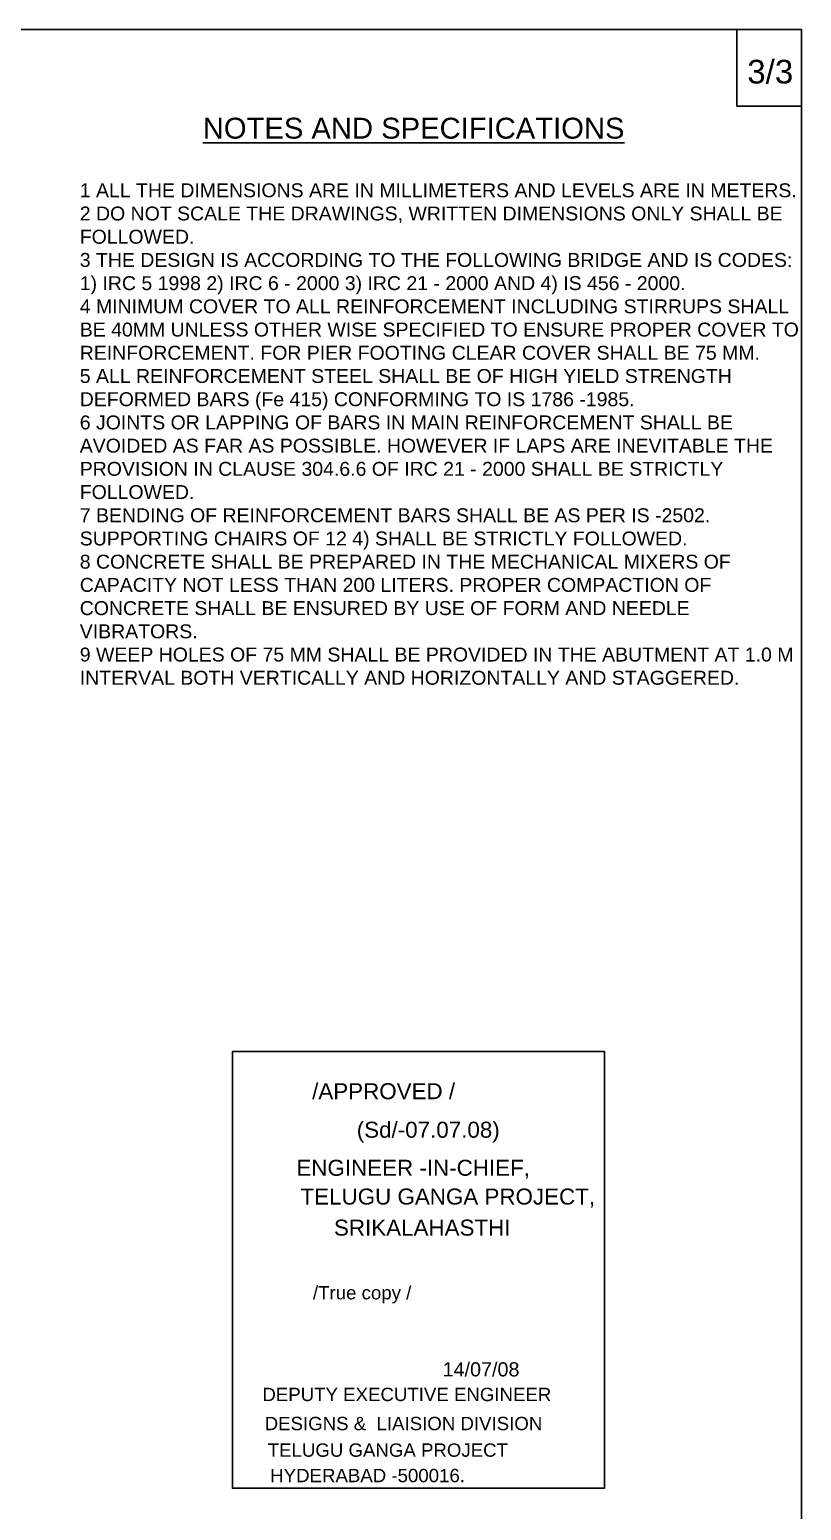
# Model space of a CAD drawing. Header units: millimetres. Extents: x -53245626 to -53218428, y 22137846 to 22155832.
# Drawn here: x -53223989 to -53218450, y 22145198 to 22155832 of the extents above; entities that cross this region are included whole.
import ezdxf

# ---------------------------------------------------------------- set-up
doc = ezdxf.new("R2010")
doc.units = ezdxf.units.MM
doc.header["$MEASUREMENT"] = 0
doc.layers.add('DIMENSIONS', color=7, linetype='Continuous')
doc.layers.add('TEXT', color=1, linetype='Continuous')
doc.styles.get("Standard").update_dxf_attribs({"font": 'arial.ttf', "height": 55})

msp = doc.modelspace()

# ---------------------------------------------------------------- linework, layer by layer
at = {"layer": 'DIMENSIONS', "color": 0}
for points in [[(-53218449.6, 22137845.5), (-53245626, 22137845.5), (-53245626, 22155832.5), (-53218449.6, 22155832.5)], [(-53218449.6, 22155832.5), (-53218912.5, 22155832.5), (-53218912.5, 22155283.5), (-53218449.6, 22155283.5)]]:
    msp.add_lwpolyline(points, close=True, dxfattribs=at)
at = {"layer": 'TEXT', "color": 0}
msp.add_lwpolyline([(-53219863.2, 22148493), (-53222533.6, 22148493), (-53222533.6, 22145357.2), (-53219863.2, 22145357.2)], close=True, dxfattribs=at)

# ---------------------------------------------------------------- texts
at = {"layer": 'DIMENSIONS', "color": 0}
msp.add_text('3/3', height=170, dxfattribs=at).set_placement((-53218838, 22155445.5))
at = {"layer": 'DIMENSIONS', "color": 0, "insert": (-53223629, 22154728.5), "char_height": 100, "width": 5213.386, "attachment_point": 1}
msp.add_mtext('1 ALL THE DIMENSIONS ARE IN MILLIMETERS AND LEVELS ARE IN METERS.\\P2 DO NOT SCALE THE DRAWINGS, WRITTEN DIMENSIONS ONLY SHALL BE FOLLOWED. \\P3 THE DESIGN IS ACCORDING TO THE FOLLOWING BRIDGE AND IS CODES: 1) IRC 5 1998 2) IRC 6 - 2000 3) IRC 21 - 2000 AND 4) IS 456 - 2000. \\P4 MINIMUM COVER TO ALL REINFORCEMENT INCLUDING STIRRUPS SHALL BE 40MM UNLESS OTHER WISE SPECIFIED TO ENSURE PROPER COVER TO REINFORCEMENT. FOR PIER FOOTING CLEAR COVER SHALL BE 75 MM. \\P5 ALL REINFORCEMENT STEEL SHALL BE OF HIGH YIELD STRENGTH DEFORMED BARS (Fe 415) CONFORMING TO IS 1786 -1985. \\P6 JOINTS OR LAPPING OF BARS IN MAIN REINFORCEMENT SHALL BE AVOIDED AS FAR AS POSSIBLE. HOWEVER IF LAPS ARE INEVITABLE THE PROVISION IN CLAUSE 304.6.6 OF IRC 21 - 2000 SHALL BE STRICTLY FOLLOWED. \\P7 BENDING OF REINFORCEMENT BARS SHALL BE AS PER IS -2502. SUPPORTING CHAIRS OF 12 4) SHALL BE STRICTLY FOLLOWED. \\P8 CONCRETE SHALL BE PREPARED IN THE MECHANICAL MIXERS OF CAPACITY NOT LESS THAN 200 LITERS. PROPER COMPACTION OF CONCRETE SHALL BE ENSURED BY USE OF FORM AND NEEDLE VIBRATORS. \\P9 WEEP HOLES OF 75 MM SHALL BE PROVIDED IN THE ABUTMENT AT 1.0 M INTERVAL BOTH VERTICALLY AND HORIZONTALLY AND STAGGERED. ', dxfattribs=at)
at = {"layer": 'TEXT', "color": 0}
for s, height, p in [('%%UNOTES AND SPECIFICATIONS', 150, (-53222746.1, 22155049.6)), ('/APPROVED /', 114.933, (-53221961.1, 22148151.1)), ('(Sd/-07.07.08)', 114.933, (-53221641, 22147874.5)), ('ENGINEER -IN-CHIEF,', 114.933, (-53222074.5, 22147601.2)), ('TELUGU GANGA PROJECT,', 114.933, (-53222044.5, 22147394.6)), ('SRIKALAHASTHI ', 114.933, (-53221804.4, 22147171.3)), ('/True copy /', 95.777, (-53221955.5, 22146713.5)), ('14/07/08', 101.47, (-53221024.7, 22146160.4)), ('DEPUTY EXECUTIVE ENGINEER ', 95.777, (-53222318.3, 22145982.9)), ('DESIGNS &  LIAISION DIVISION ', 95.777, (-53222301.7, 22145774.1)), ('TELUGU GANGA PROJECT ', 95.777, (-53222280, 22145583.2)), ('HYDERABAD -500016.', 95.777, (-53222262.1, 22145400.6))]:
    msp.add_text(s, height=height, dxfattribs=at).set_placement(p)

doc.saveas('drawing.dxf')
